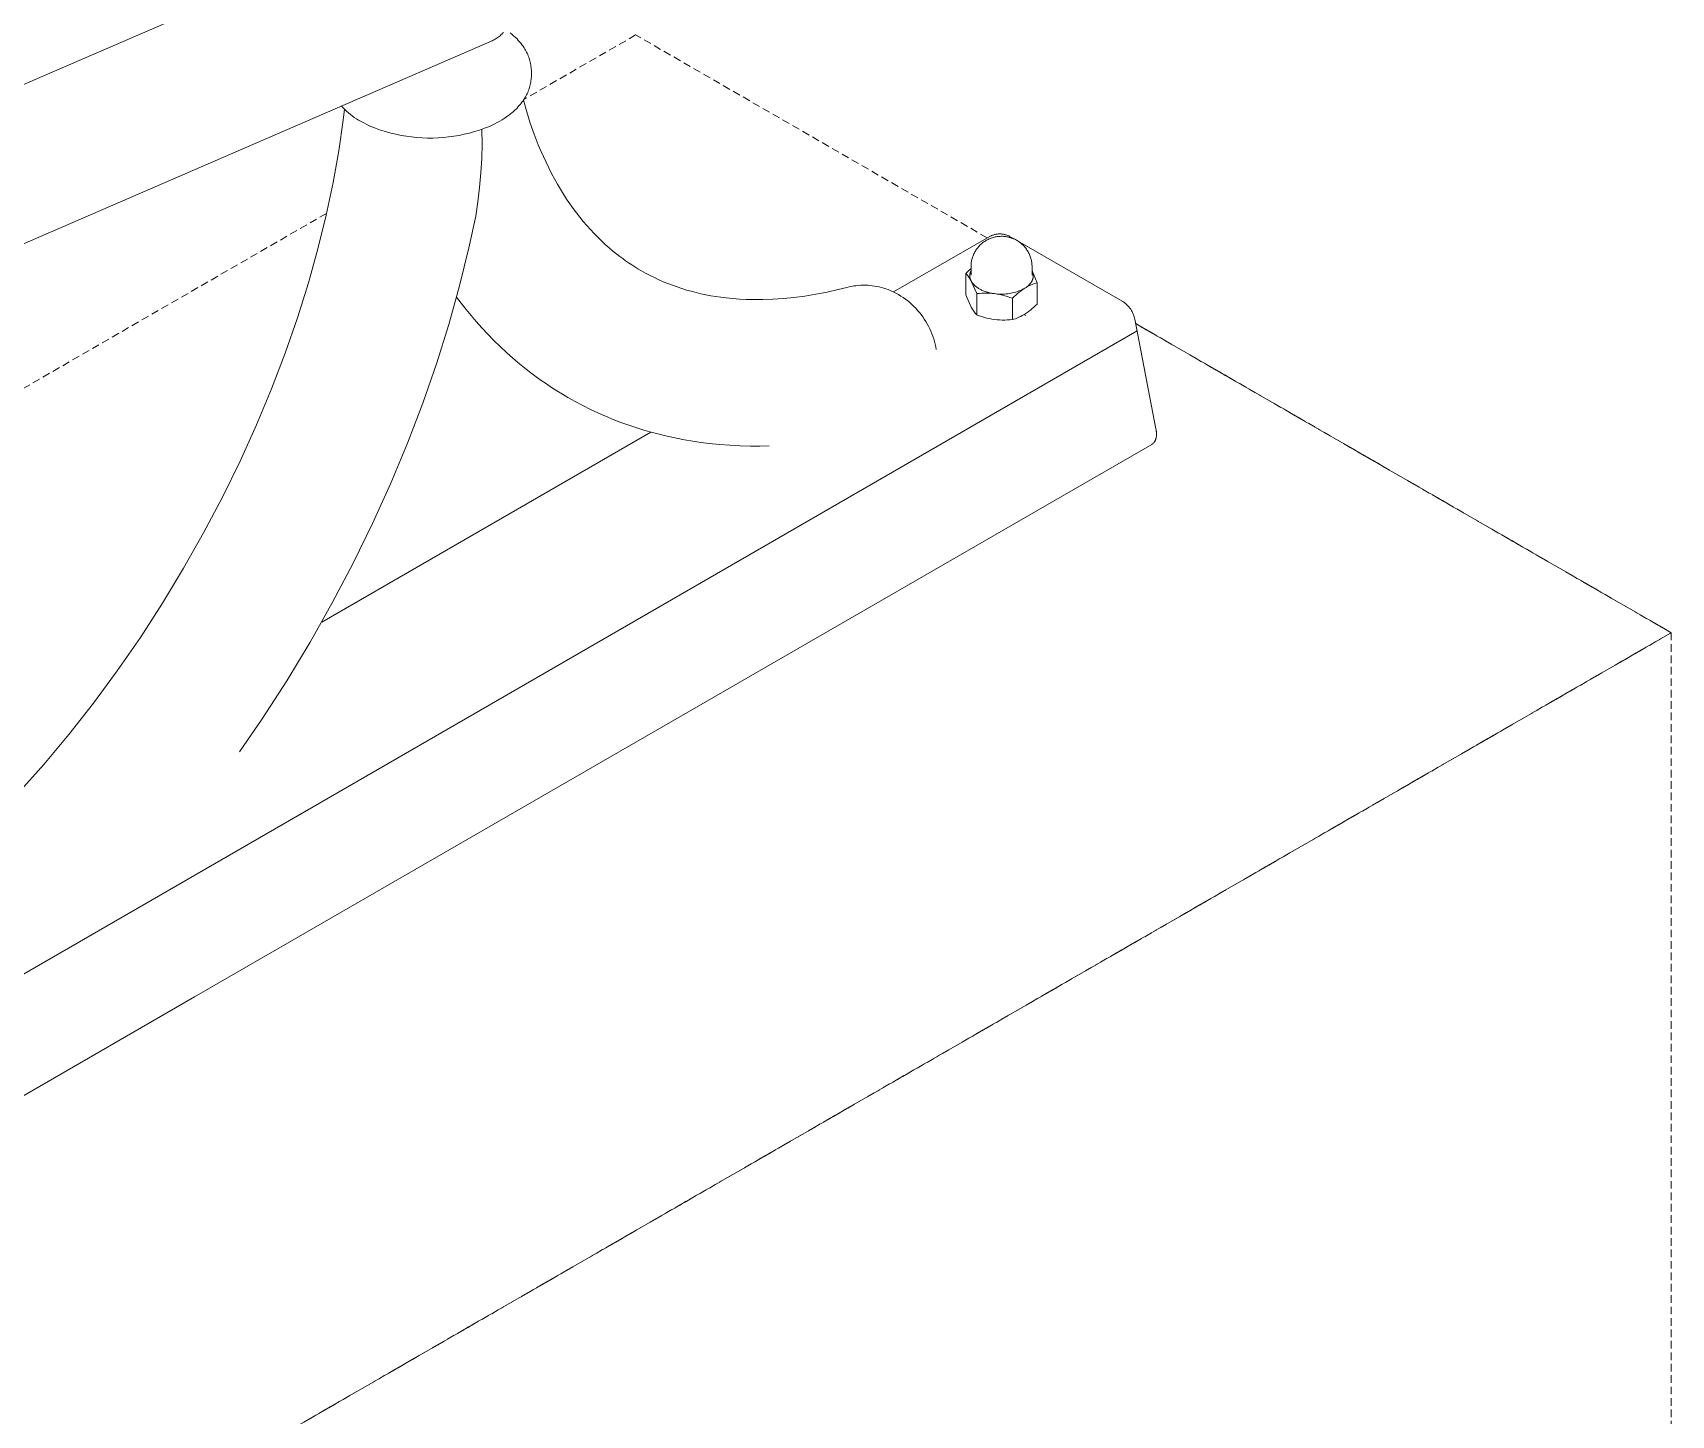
# Model space of a CAD drawing. Header units: millimetres. Extents: x -67 to 4862, y -244 to 3199.
# Drawn here: x 4588.7 to 4861.9, y 693.8 to 924.3 of the extents above; entities that cross this region are included whole.
import ezdxf

# ---------------------------------------------------------------- set-up
doc = ezdxf.new("R2010")
doc.units = ezdxf.units.MM
doc.linetypes.add('HIDDEN', pattern=[1.905, 1.27, -0.635])
doc.layers.add('ZANO_R', color=7, linetype='Continuous', lineweight=0)
doc.layers.add('ZANO_R_przerywana', color=7, linetype='HIDDEN', lineweight=0)

msp = doc.modelspace()

# ---------------------------------------------------------------- linework, layer by layer
at = {"layer": 'ZANO_R'}
for p, q in [((4574.33, 910.07), (4665.7, 949.64)), ((4666.18, 923.43), (4666.02, 923.32)), ((4666.34, 923.55), (4666.18, 923.43)), ((4666.5, 923.67), (4666.34, 923.55)), ((4666.65, 923.79), (4666.5, 923.67)), ((4666.8, 923.92), (4666.65, 923.79)), ((4666.94, 924.06), (4666.8, 923.92)), ((4667.08, 924.2), (4666.94, 924.06)), ((4667.21, 924.35), (4667.08, 924.2)), ((4668.33, 924.29), (4668.63, 924.04)), ((4668.63, 924.04), (4668.92, 923.79)), ((4668.92, 923.79), (4669.2, 923.53)), ((4669.2, 923.53), (4669.48, 923.26)), ((4664.97, 922.79), (4573.59, 883.22)), ((4665.15, 922.86), (4664.97, 922.79)), ((4665.33, 922.94), (4665.15, 922.86)), ((4665.51, 923.03), (4665.33, 922.94)), ((4665.68, 923.12), (4665.51, 923.03)), ((4665.85, 923.22), (4665.68, 923.12)), ((4666.02, 923.32), (4665.85, 923.22)), ((4669.48, 923.26), (4669.7, 923.02)), ((4669.7, 923.02), (4669.91, 922.78)), ((4669.91, 922.78), (4670.11, 922.54)), ((4670.11, 922.54), (4670.3, 922.29)), ((4670.3, 922.29), (4670.48, 922.04)), ((4670.48, 922.04), (4670.65, 921.79)), ((4670.65, 921.79), (4670.73, 921.66)), ((4670.73, 921.66), (4670.81, 921.53)), ((4670.81, 921.53), (4670.89, 921.4)), ((4670.89, 921.4), (4670.96, 921.27)), ((4670.96, 921.27), (4671.07, 921.06)), ((4671.07, 921.06), (4671.17, 920.86)), ((4671.17, 920.86), (4671.26, 920.65)), ((4671.26, 920.65), (4671.35, 920.44)), ((4671.35, 920.44), (4671.43, 920.23)), ((4671.43, 920.23), (4671.51, 920.02)), ((4671.51, 920.02), (4671.58, 919.81)), ((4671.58, 919.81), (4671.64, 919.59)), ((4671.64, 919.59), (4671.69, 919.38)), ((4671.69, 919.38), (4671.74, 919.16)), ((4671.74, 919.16), (4671.78, 918.94)), ((4671.78, 918.94), (4671.81, 918.72)), ((4671.81, 918.72), (4671.84, 918.5)), ((4671.84, 918.5), (4671.86, 918.27)), ((4671.86, 918.27), (4671.87, 918.05)), ((4671.87, 918.05), (4671.87, 917.83)), ((4671.58, 915.18), (4671.51, 914.97)), ((4671.64, 915.4), (4671.58, 915.18)), ((4671.69, 915.61), (4671.64, 915.4)), ((4671.74, 915.83), (4671.69, 915.61)), ((4671.78, 916.05), (4671.74, 915.83)), ((4671.81, 916.27), (4671.78, 916.05)), ((4671.84, 916.49), (4671.81, 916.27)), ((4671.86, 916.72), (4671.84, 916.49)), ((4671.87, 916.94), (4671.86, 916.72)), ((4671.87, 917.16), (4671.87, 917.83)), ((4671.87, 917.16), (4671.87, 916.94)), ((4670.11, 912.45), (4669.91, 912.2)), ((4670.3, 912.69), (4670.11, 912.45)), ((4670.48, 912.94), (4670.3, 912.69)), ((4670.65, 913.2), (4670.48, 912.94)), ((4670.54, 913.03), (4671.1, 911.09)), ((4670.73, 913.33), (4670.65, 913.2)), ((4670.81, 913.46), (4670.73, 913.33)), ((4670.89, 913.59), (4670.81, 913.46)), ((4670.96, 913.72), (4670.89, 913.59)), ((4671.07, 913.92), (4670.96, 913.72)), ((4671.17, 914.13), (4671.07, 913.92)), ((4671.26, 914.34), (4671.17, 914.13)), ((4671.35, 914.54), (4671.26, 914.34)), ((4671.43, 914.75), (4671.35, 914.54)), ((4671.51, 914.97), (4671.43, 914.75)), ((4639.75, 904.59), (4640.49, 909.7)), ((4640.48, 911.76), (4640.2, 912.06)), ((4640.77, 911.48), (4640.48, 911.76)), ((4640.49, 909.7), (4640.71, 911.53)), ((4641.07, 911.2), (4640.77, 911.48)), ((4641.38, 910.93), (4641.07, 911.2)), ((4641.69, 910.67), (4641.38, 910.93)), ((4642.02, 910.42), (4641.69, 910.67)), ((4642.35, 910.18), (4642.02, 910.42)), ((4642.69, 909.95), (4642.35, 910.18)), ((4643.04, 909.73), (4642.69, 909.95)), ((4643.39, 909.53), (4643.04, 909.73)), ((4666.98, 909.76), (4666.59, 909.53)), ((4667.36, 910), (4666.98, 909.76)), ((4667.73, 910.25), (4667.36, 910)), ((4668.1, 910.52), (4667.73, 910.25)), ((4668.28, 910.66), (4668.1, 910.52)), ((4668.47, 910.81), (4668.28, 910.66)), ((4668.64, 910.96), (4668.47, 910.81)), ((4668.82, 911.11), (4668.64, 910.96)), ((4668.99, 911.26), (4668.82, 911.11)), ((4669.16, 911.42), (4668.99, 911.26)), ((4669.32, 911.57), (4669.16, 911.42)), ((4669.48, 911.73), (4669.32, 911.57)), ((4669.7, 911.97), (4669.48, 911.73)), ((4669.91, 912.2), (4669.7, 911.97)), ((4671.1, 911.09), (4671.7, 909.21)), ((4645.08, 908.67), (4643.39, 909.53)), ((4645.9, 908.35), (4645.08, 908.67)), ((4646.74, 908.06), (4645.9, 908.35)), ((4647.58, 907.8), (4646.74, 908.06)), ((4648.43, 907.56), (4647.58, 907.8)), ((4649.29, 907.35), (4648.43, 907.56)), ((4650.16, 907.18), (4649.29, 907.35)), ((4651.03, 907.03), (4650.16, 907.18)), ((4651.9, 906.91), (4651.03, 907.03)), ((4658.95, 907.03), (4658.08, 906.91)), ((4659.83, 907.18), (4658.95, 907.03)), ((4660.69, 907.35), (4659.83, 907.18)), ((4661.55, 907.56), (4660.69, 907.35)), ((4662.4, 907.8), (4661.55, 907.56)), ((4663.25, 908.06), (4662.4, 907.8)), ((4664.08, 908.35), (4663.25, 908.06)), ((4663.64, 908.17), (4663.65, 905.75)), ((4664.91, 908.67), (4664.08, 908.35)), ((4665.34, 908.87), (4664.91, 908.67)), ((4665.76, 909.08), (4665.34, 908.87)), ((4666.18, 909.3), (4665.76, 909.08)), ((4666.59, 909.53), (4666.18, 909.3)), ((4671.7, 909.21), (4672.34, 907.38)), ((4672.34, 907.38), (4673.03, 905.61)), ((4638.81, 899.31), (4639.75, 904.59)), ((4652.78, 906.82), (4651.9, 906.91)), ((4653.67, 906.76), (4652.78, 906.82)), ((4654.55, 906.73), (4653.67, 906.76)), ((4655.43, 906.73), (4654.55, 906.73)), ((4656.32, 906.76), (4655.43, 906.73)), ((4657.2, 906.82), (4656.32, 906.76)), ((4658.08, 906.91), (4657.2, 906.82)), ((4663.65, 905.75), (4663.59, 903.33)), ((4673.03, 905.61), (4673.44, 904.62)), ((4673.44, 904.62), (4673.87, 903.64)), ((4663.59, 903.33), (4663.45, 900.92)), ((4673.87, 903.64), (4674.32, 902.68)), ((4674.32, 902.68), (4674.77, 901.75)), ((4674.77, 901.75), (4675.24, 900.83)), ((4637.66, 893.87), (4638.81, 899.31)), ((4663.45, 900.92), (4663.24, 898.51)), ((4675.24, 900.83), (4675.72, 899.93)), ((4675.72, 899.93), (4676.21, 899.06)), ((4676.21, 899.06), (4676.71, 898.2)), ((4662.95, 896.1), (4662.6, 893.71)), ((4663.24, 898.51), (4662.95, 896.1)), ((4676.71, 898.2), (4677.23, 897.37)), ((4677.23, 897.37), (4677.75, 896.56)), ((4677.75, 896.56), (4678.29, 895.77)), ((4636.28, 888.28), (4637.66, 893.87)), ((4662.6, 893.71), (4661.46, 888.42)), ((4678.29, 895.77), (4678.83, 895)), ((4678.83, 895), (4679.39, 894.25)), ((4679.39, 894.25), (4679.96, 893.52)), ((4679.96, 893.52), (4680.53, 892.81)), ((4680.53, 892.81), (4681.12, 892.12)), ((4681.12, 892.12), (4681.71, 891.46)), ((4681.71, 891.46), (4682.32, 890.82)), ((4682.32, 890.82), (4682.93, 890.19)), ((4748.86, 890.56), (4748.97, 890.6)), ((4748.97, 890.6), (4749.09, 890.63)), ((4749.09, 890.63), (4749.22, 890.66)), ((4749.22, 890.66), (4749.34, 890.68)), ((4749.34, 890.68), (4749.46, 890.7)), ((4749.46, 890.7), (4749.58, 890.72)), ((4749.58, 890.72), (4749.71, 890.73)), ((4749.71, 890.73), (4749.83, 890.73)), ((4749.83, 890.73), (4749.95, 890.74)), ((4749.95, 890.74), (4750.08, 890.74)), ((4750.08, 890.74), (4750.2, 890.73)), ((4750.2, 890.73), (4750.32, 890.72)), ((4750.32, 890.72), (4750.45, 890.71)), ((4750.45, 890.71), (4750.57, 890.69)), ((4750.57, 890.69), (4750.69, 890.67)), ((4750.69, 890.67), (4750.81, 890.64)), ((4750.81, 890.64), (4750.93, 890.61)), ((4750.93, 890.61), (4751.05, 890.58)), ((4634.69, 882.58), (4636.28, 888.28)), ((4661.46, 888.42), (4659.9, 882.08)), ((4682.93, 890.19), (4683.55, 889.59)), ((4683.55, 889.59), (4684.18, 889)), ((4684.18, 889), (4684.82, 888.43)), ((4684.82, 888.43), (4685.47, 887.89)), ((4685.47, 887.89), (4686.13, 887.36)), ((4732.25, 881.07), (4748.18, 890.26)), ((4745.82, 887.74), (4745.91, 887.89)), ((4745.91, 887.89), (4746, 888.03)), ((4746, 888.03), (4746.1, 888.18)), ((4746.1, 888.18), (4746.2, 888.32)), ((4746.2, 888.32), (4746.31, 888.45)), ((4746.31, 888.45), (4746.42, 888.59)), ((4746.42, 888.59), (4746.53, 888.72)), ((4746.53, 888.72), (4746.65, 888.84)), ((4746.65, 888.84), (4746.78, 888.96)), ((4746.78, 888.96), (4746.91, 889.08)), ((4746.91, 889.08), (4747.04, 889.19)), ((4747.04, 889.19), (4747.17, 889.3)), ((4747.17, 889.3), (4747.31, 889.4)), ((4747.31, 889.4), (4747.46, 889.5)), ((4747.46, 889.5), (4747.6, 889.59)), ((4747.6, 889.59), (4747.75, 889.68)), ((4747.75, 889.68), (4747.9, 889.76)), ((4747.9, 889.76), (4748.06, 889.84)), ((4748.06, 889.84), (4748.22, 889.91)), ((4748.18, 890.26), (4748.29, 890.32)), ((4748.22, 889.91), (4748.37, 889.98)), ((4748.29, 890.32), (4748.4, 890.38)), ((4748.37, 889.98), (4748.54, 890.04)), ((4748.4, 890.38), (4748.51, 890.43)), ((4748.51, 890.43), (4748.62, 890.48)), ((4748.54, 890.04), (4748.7, 890.1)), ((4748.62, 890.48), (4748.74, 890.52)), ((4748.7, 890.1), (4748.87, 890.15)), ((4748.74, 890.52), (4748.86, 890.56)), ((4748.87, 890.15), (4749.03, 890.2)), ((4749.03, 890.2), (4749.2, 890.23)), ((4749.2, 890.23), (4749.37, 890.27)), ((4749.37, 890.27), (4749.54, 890.3)), ((4749.54, 890.3), (4749.72, 890.32)), ((4749.72, 890.32), (4749.89, 890.33)), ((4749.89, 890.33), (4750.06, 890.34)), ((4750.06, 890.34), (4750.23, 890.35)), ((4750.23, 890.35), (4750.41, 890.35)), ((4750.41, 890.35), (4750.58, 890.34)), ((4750.58, 890.34), (4750.75, 890.32)), ((4750.75, 890.32), (4750.92, 890.3)), ((4750.92, 890.3), (4751.1, 890.28)), ((4751.05, 890.58), (4751.17, 890.54)), ((4751.1, 890.28), (4751.27, 890.25)), ((4751.17, 890.54), (4751.28, 890.49)), ((4751.27, 890.25), (4751.44, 890.21)), ((4751.28, 890.49), (4751.4, 890.45)), ((4751.4, 890.45), (4751.51, 890.4)), ((4751.44, 890.21), (4751.61, 890.17)), ((4751.51, 890.4), (4751.62, 890.34)), ((4751.61, 890.17), (4751.78, 890.12)), ((4751.62, 890.34), (4751.73, 890.28)), ((4751.73, 890.28), (4751.84, 890.22)), ((4751.78, 890.12), (4751.94, 890.06)), ((4751.84, 890.22), (4752.68, 889.74)), ((4751.94, 890.06), (4752.11, 890)), ((4752.11, 890), (4752.27, 889.94)), ((4752.27, 889.94), (4752.43, 889.87)), ((4752.43, 889.87), (4752.58, 889.79)), ((4752.58, 889.79), (4752.74, 889.71)), ((4752.74, 889.71), (4752.89, 889.62)), ((4752.89, 889.62), (4753.04, 889.53)), ((4752.94, 889.59), (4770.37, 879.53)), ((4753.04, 889.53), (4753.18, 889.43)), ((4753.18, 889.43), (4753.32, 889.33)), ((4753.32, 889.33), (4753.46, 889.22)), ((4753.46, 889.22), (4753.59, 889.11)), ((4753.59, 889.11), (4753.72, 888.99)), ((4753.72, 888.99), (4753.85, 888.87)), ((4753.85, 888.87), (4753.97, 888.75)), ((4753.97, 888.75), (4754.09, 888.62)), ((4754.09, 888.62), (4754.2, 888.48)), ((4754.2, 888.48), (4754.31, 888.35)), ((4754.31, 888.35), (4754.41, 888.21)), ((4754.41, 888.21), (4754.51, 888.06)), ((4754.51, 888.06), (4754.61, 887.91)), ((4754.61, 887.91), (4754.7, 887.76)), ((4686.13, 887.36), (4686.61, 886.99)), ((4686.61, 886.99), (4687.1, 886.62)), ((4687.1, 886.62), (4687.59, 886.27)), ((4687.59, 886.27), (4688.09, 885.92)), ((4688.09, 885.92), (4688.6, 885.59)), ((4688.6, 885.59), (4689.11, 885.26)), ((4689.11, 885.26), (4689.63, 884.94)), ((4745.18, 885.43), (4745.19, 885.6)), ((4745.18, 885.26), (4745.18, 885.43)), ((4745.18, 883.84), (4745.18, 885.26)), ((4745.19, 885.6), (4745.21, 885.78)), ((4745.21, 885.78), (4745.23, 885.95)), ((4745.23, 885.95), (4745.25, 886.12)), ((4745.25, 886.12), (4745.28, 886.29)), ((4745.28, 886.29), (4745.32, 886.45)), ((4745.32, 886.45), (4745.37, 886.62)), ((4745.37, 886.62), (4745.41, 886.79)), ((4745.41, 886.79), (4745.47, 886.95)), ((4745.47, 886.95), (4745.53, 887.11)), ((4745.53, 887.11), (4745.59, 887.27)), ((4745.59, 887.27), (4745.67, 887.43)), ((4745.67, 887.43), (4745.74, 887.58)), ((4745.74, 887.58), (4745.82, 887.74)), ((4754.7, 887.76), (4754.78, 887.61)), ((4754.78, 887.61), (4754.86, 887.45)), ((4754.86, 887.45), (4754.93, 887.3)), ((4754.93, 887.3), (4755, 887.13)), ((4755, 887.13), (4755.06, 886.97)), ((4755.06, 886.97), (4755.11, 886.81)), ((4755.11, 886.81), (4755.16, 886.64)), ((4755.16, 886.64), (4755.21, 886.47)), ((4755.21, 886.47), (4755.25, 886.3)), ((4755.25, 886.3), (4755.28, 886.13)), ((4755.28, 886.13), (4755.31, 885.96)), ((4755.31, 885.96), (4755.33, 885.78)), ((4755.33, 885.78), (4755.34, 885.61)), ((4755.34, 885.61), (4755.35, 885.43)), ((4755.35, 885.43), (4755.35, 885.26)), ((4755.35, 885.26), (4755.35, 883.84)), ((4632.86, 876.76), (4634.69, 882.58)), ((4689.63, 884.94), (4690.15, 884.63)), ((4690.15, 884.63), (4690.91, 884.21)), ((4690.91, 884.21), (4691.67, 883.81)), ((4691.67, 883.81), (4692.39, 883.45)), ((4692.39, 883.45), (4693.12, 883.11)), ((4693.12, 883.11), (4693.87, 882.78)), ((4693.87, 882.78), (4694.62, 882.47)), ((4694.62, 882.47), (4695.39, 882.17)), ((4744.74, 884.56), (4744.31, 884.15)), ((4744.31, 884.15), (4744.31, 880.61)), ((4744.31, 884.15), (4744.44, 884.01)), ((4744.44, 884.01), (4744.57, 883.85)), ((4744.57, 883.85), (4744.69, 883.7)), ((4744.69, 883.7), (4744.81, 883.54)), ((4745.18, 884.95), (4744.74, 884.56)), ((4744.81, 883.54), (4744.92, 883.37)), ((4744.92, 883.37), (4745.02, 883.2)), ((4744.98, 883.88), (4744.99, 883.95)), ((4744.98, 883.82), (4744.98, 883.88)), ((4744.98, 883.76), (4744.98, 883.82)), ((4744.98, 883.69), (4744.98, 883.76)), ((4744.98, 883.63), (4744.98, 883.69)), ((4744.99, 883.57), (4744.98, 883.63)), ((4744.99, 884.01), (4745, 884.07)), ((4744.99, 883.95), (4744.99, 884.01)), ((4744.99, 883.51), (4744.99, 883.57)), ((4745, 883.44), (4744.99, 883.51)), ((4745, 884.07), (4745.01, 884.13)), ((4745.02, 883.38), (4745, 883.44)), ((4745.01, 884.13), (4745.03, 884.19)), ((4745.03, 883.32), (4745.02, 883.38)), ((4745.02, 883.2), (4745.12, 883.03)), ((4745.03, 884.19), (4745.04, 884.25)), ((4745.05, 883.26), (4745.03, 883.32)), ((4745.04, 884.25), (4745.06, 884.31)), ((4745.06, 883.2), (4745.05, 883.26)), ((4745.06, 884.31), (4745.08, 884.37)), ((4745.09, 883.14), (4745.06, 883.2)), ((4745.08, 884.37), (4745.1, 884.43)), ((4745.11, 883.08), (4745.09, 883.14)), ((4745.1, 884.43), (4745.13, 884.49)), ((4745.13, 883.03), (4745.11, 883.08)), ((4745.12, 883.03), (4745.22, 882.86)), ((4745.13, 884.49), (4745.15, 884.55)), ((4745.16, 882.97), (4745.13, 883.03)), ((4745.15, 884.55), (4745.18, 884.6)), ((4745.19, 882.91), (4745.16, 882.97)), ((4745.22, 882.86), (4745.19, 882.91)), ((4745.24, 882.81), (4745.22, 882.86)), ((4745.22, 882.86), (4746.12, 880.79)), ((4745.27, 882.77), (4745.24, 882.81)), ((4745.3, 882.72), (4745.27, 882.77)), ((4745.32, 882.67), (4745.3, 882.72)), ((4745.36, 882.63), (4745.32, 882.67)), ((4745.39, 882.58), (4745.36, 882.63)), ((4745.42, 882.54), (4745.39, 882.58)), ((4745.46, 882.49), (4745.42, 882.54)), ((4745.49, 882.45), (4745.46, 882.49)), ((4745.53, 882.41), (4745.49, 882.45)), ((4745.57, 882.36), (4745.53, 882.41)), ((4755, 882.4), (4754.96, 882.36)), ((4755.04, 882.45), (4755, 882.4)), ((4755.08, 882.49), (4755.04, 882.45)), ((4755.11, 882.54), (4755.08, 882.49)), ((4755.15, 882.58), (4755.11, 882.54)), ((4755.18, 882.63), (4755.15, 882.58)), ((4755.21, 882.67), (4755.18, 882.63)), ((4755.24, 882.72), (4755.21, 882.67)), ((4755.27, 882.77), (4755.24, 882.72)), ((4755.3, 882.81), (4755.27, 882.77)), ((4755.32, 882.86), (4755.3, 882.81)), ((4755.35, 882.91), (4755.32, 882.86)), ((4756.23, 882.6), (4755.35, 884.61)), ((4755.35, 884.6), (4755.38, 884.56)), ((4755.37, 882.96), (4755.35, 882.91)), ((4755.39, 883.01), (4755.37, 882.96)), ((4755.38, 884.56), (4755.4, 884.51)), ((4755.41, 883.05), (4755.39, 883.01)), ((4755.4, 884.51), (4755.42, 884.47)), ((4755.43, 883.1), (4755.41, 883.05)), ((4755.42, 884.47), (4755.43, 884.42)), ((4755.43, 884.42), (4755.45, 884.37)), ((4755.45, 883.15), (4755.43, 883.1)), ((4755.45, 884.37), (4755.47, 884.33)), ((4755.47, 883.2), (4755.45, 883.15)), ((4755.47, 884.33), (4755.48, 884.28)), ((4755.48, 883.25), (4755.47, 883.2)), ((4755.48, 884.28), (4755.5, 884.23)), ((4755.5, 883.3), (4755.48, 883.25)), ((4755.5, 884.23), (4755.51, 884.18)), ((4755.51, 883.35), (4755.5, 883.3)), ((4755.51, 884.18), (4755.52, 884.14)), ((4755.52, 883.4), (4755.51, 883.35)), ((4755.51, 882.37), (4755.74, 882.45)), ((4755.52, 884.14), (4755.53, 884.09)), ((4755.53, 883.45), (4755.52, 883.4)), ((4755.53, 884.09), (4755.54, 884.04)), ((4755.54, 883.5), (4755.53, 883.45)), ((4755.54, 884.04), (4755.54, 883.99)), ((4755.54, 883.99), (4755.55, 883.94)), ((4755.55, 883.6), (4755.54, 883.55)), ((4755.54, 883.55), (4755.54, 883.5)), ((4755.55, 883.94), (4755.55, 883.89)), ((4755.55, 883.89), (4755.56, 883.84)), ((4755.56, 883.7), (4755.55, 883.65)), ((4755.55, 883.65), (4755.55, 883.6)), ((4755.56, 883.84), (4755.56, 883.79)), ((4755.56, 883.79), (4755.56, 883.75)), ((4755.56, 883.75), (4755.56, 883.7)), ((4755.74, 882.45), (4755.98, 882.53)), ((4755.98, 882.53), (4756.23, 882.6)), ((4756.23, 879.05), (4756.23, 882.6)), ((4659.9, 882.08), (4658.1, 875.64)), ((4660.18, 879.17), (4659.4, 880.21)), ((4695.39, 882.17), (4696.16, 881.9)), ((4696.16, 881.9), (4696.95, 881.64)), ((4696.95, 881.64), (4697.75, 881.39)), ((4697.75, 881.39), (4698.53, 881.17)), ((4698.53, 881.17), (4699.33, 880.96)), ((4699.33, 880.96), (4700.14, 880.77)), ((4700.14, 880.77), (4700.97, 880.6)), ((4700.97, 880.6), (4701.8, 880.44)), ((4701.8, 880.44), (4702.64, 880.29)), ((4702.64, 880.29), (4703.49, 880.17)), ((4703.49, 880.17), (4704.36, 880.06)), ((4704.36, 880.06), (4705.45, 879.95)), ((4705.45, 879.95), (4706.56, 879.86)), ((4706.56, 879.86), (4707.68, 879.81)), ((4707.68, 879.81), (4708.82, 879.78)), ((4708.82, 879.78), (4710.49, 879.78)), ((4710.49, 879.78), (4712.16, 879.84)), ((4712.16, 879.84), (4713.91, 879.96)), ((4713.91, 879.96), (4715.65, 880.14)), ((4715.65, 880.14), (4717.47, 880.38)), ((4717.47, 880.38), (4719.28, 880.68)), ((4719.28, 880.68), (4721.17, 881.04)), ((4721.17, 881.04), (4723.04, 881.46)), ((4723.04, 881.46), (4724.48, 881.82)), ((4724.48, 881.82), (4724.85, 881.92)), ((4724.85, 881.92), (4725.24, 881.99)), ((4725.24, 881.99), (4725.62, 882.06)), ((4725.62, 882.06), (4726, 882.11)), ((4726, 882.11), (4726.39, 882.15)), ((4726.39, 882.15), (4726.78, 882.17)), ((4726.78, 882.17), (4727.17, 882.19)), ((4727.17, 882.19), (4727.56, 882.19)), ((4727.56, 882.19), (4727.95, 882.17)), ((4727.95, 882.17), (4728.33, 882.14)), ((4728.33, 882.14), (4728.72, 882.1)), ((4728.72, 882.1), (4729.11, 882.05)), ((4729.11, 882.05), (4729.49, 881.98)), ((4729.49, 881.98), (4729.87, 881.9)), ((4729.87, 881.9), (4730.25, 881.81)), ((4730.25, 881.81), (4730.62, 881.7)), ((4730.62, 881.7), (4730.99, 881.59)), ((4730.99, 881.59), (4731.36, 881.46)), ((4731.36, 881.46), (4731.72, 881.31)), ((4731.72, 881.31), (4732.08, 881.16)), ((4732.08, 881.16), (4732.43, 880.99)), ((4732.43, 880.99), (4732.77, 880.81)), ((4732.77, 880.81), (4733.11, 880.62)), ((4733.11, 880.62), (4733.5, 880.38)), ((4733.5, 880.38), (4733.88, 880.13)), ((4733.88, 880.13), (4734.26, 879.86)), ((4734.26, 879.86), (4734.62, 879.58)), ((4745.22, 878.54), (4744.31, 880.61)), ((4745.61, 882.32), (4745.57, 882.36)), ((4745.65, 882.27), (4745.61, 882.32)), ((4745.69, 882.23), (4745.65, 882.27)), ((4745.74, 882.19), (4745.69, 882.23)), ((4745.78, 882.14), (4745.74, 882.19)), ((4745.83, 882.1), (4745.78, 882.14)), ((4745.88, 882.06), (4745.83, 882.1)), ((4745.98, 881.98), (4745.88, 882.06)), ((4746.08, 881.9), (4745.98, 881.98)), ((4746.19, 881.82), (4746.08, 881.9)), ((4746.12, 880.79), (4746.55, 880.83)), ((4746.12, 877.24), (4746.12, 880.79)), ((4746.31, 881.74), (4746.19, 881.82)), ((4746.43, 881.66), (4746.31, 881.74)), ((4746.55, 881.59), (4746.43, 881.66)), ((4746.68, 881.52), (4746.55, 881.59)), ((4746.55, 880.83), (4746.97, 880.86)), ((4746.81, 881.45), (4746.68, 881.52)), ((4746.95, 881.39), (4746.81, 881.45)), ((4747.09, 881.32), (4746.95, 881.39)), ((4746.97, 880.86), (4747.4, 880.88)), ((4747.23, 881.26), (4747.09, 881.32)), ((4747.38, 881.21), (4747.23, 881.26)), ((4747.52, 881.15), (4747.38, 881.21)), ((4747.4, 880.88), (4747.83, 880.87)), ((4747.68, 881.1), (4747.52, 881.15)), ((4747.83, 881.05), (4747.68, 881.1)), ((4747.98, 881.01), (4747.83, 881.05)), ((4747.83, 880.87), (4748.25, 880.86)), ((4748.14, 880.97), (4747.98, 881.01)), ((4748.3, 880.93), (4748.14, 880.97)), ((4748.25, 880.86), (4748.68, 880.83)), ((4748.46, 880.89), (4748.3, 880.93)), ((4748.62, 880.86), (4748.46, 880.89)), ((4748.78, 880.83), (4748.62, 880.86)), ((4748.68, 880.83), (4749.1, 880.78)), ((4748.94, 880.81), (4748.78, 880.83)), ((4749.1, 880.78), (4748.94, 880.81)), ((4749.38, 880.75), (4749.1, 880.78)), ((4749.1, 880.78), (4749.54, 880.72)), ((4749.65, 880.72), (4749.38, 880.75)), ((4749.54, 880.72), (4749.97, 880.63)), ((4749.92, 880.7), (4749.65, 880.72)), ((4750.2, 880.7), (4749.92, 880.7)), ((4749.97, 880.63), (4750.4, 880.54)), ((4750.47, 880.7), (4750.2, 880.7)), ((4750.4, 880.54), (4750.83, 880.43)), ((4750.75, 880.71), (4750.47, 880.7)), ((4751.02, 880.73), (4750.75, 880.71)), ((4750.83, 880.43), (4751.25, 880.3)), ((4751.3, 880.76), (4751.02, 880.73)), ((4751.25, 880.3), (4751.67, 880.16)), ((4751.57, 880.8), (4751.3, 880.76)), ((4751.84, 880.85), (4751.57, 880.8)), ((4751.67, 880.16), (4752.08, 880.01)), ((4752.11, 880.91), (4751.84, 880.85)), ((4752.08, 880.01), (4752.36, 880.28)), ((4752.08, 876.46), (4752.08, 880.01)), ((4752.37, 880.97), (4752.11, 880.91)), ((4752.36, 880.28), (4752.64, 880.54)), ((4752.64, 881.05), (4752.37, 880.97)), ((4752.9, 881.13), (4752.64, 881.05)), ((4752.64, 880.54), (4752.93, 880.79)), ((4753.16, 881.23), (4752.9, 881.13)), ((4752.93, 880.79), (4753.22, 881.03)), ((4753.41, 881.33), (4753.16, 881.23)), ((4753.22, 881.03), (4753.53, 881.26)), ((4753.66, 881.44), (4753.41, 881.33)), ((4753.53, 881.26), (4753.84, 881.48)), ((4753.91, 881.56), (4753.66, 881.44)), ((4753.84, 881.48), (4754.16, 881.69)), ((4754.16, 881.69), (4753.91, 881.56)), ((4754.16, 881.69), (4754.37, 881.82)), ((4754.26, 881.76), (4754.16, 881.69)), ((4754.37, 881.83), (4754.26, 881.76)), ((4754.37, 881.82), (4754.59, 881.95)), ((4754.47, 881.91), (4754.37, 881.83)), ((4754.57, 881.99), (4754.47, 881.91)), ((4754.66, 882.07), (4754.57, 881.99)), ((4754.59, 881.95), (4754.81, 882.06)), ((4754.75, 882.15), (4754.66, 882.07)), ((4754.8, 882.19), (4754.75, 882.15)), ((4754.84, 882.23), (4754.8, 882.19)), ((4754.81, 882.06), (4755.04, 882.17)), ((4754.88, 882.27), (4754.84, 882.23)), ((4754.92, 882.32), (4754.88, 882.27)), ((4754.96, 882.36), (4754.92, 882.32)), ((4755.04, 882.17), (4755.27, 882.27)), ((4755.27, 882.27), (4755.51, 882.37)), ((4660.99, 878.14), (4660.18, 879.17)), ((4661.81, 877.14), (4660.99, 878.14)), ((4662.66, 876.15), (4661.81, 877.14)), ((4734.62, 879.58), (4734.97, 879.29)), ((4734.97, 879.29), (4735.32, 878.98)), ((4735.32, 878.98), (4735.65, 878.66)), ((4735.65, 878.66), (4735.97, 878.34)), ((4735.97, 878.34), (4736.28, 878)), ((4736.28, 878), (4736.57, 877.65)), ((4736.57, 877.65), (4736.86, 877.29)), ((4736.86, 877.29), (4737.13, 876.92)), ((4745.31, 878.36), (4745.22, 878.54)), ((4745.41, 878.19), (4745.31, 878.36)), ((4745.52, 878.02), (4745.41, 878.19)), ((4745.63, 877.86), (4745.52, 878.02)), ((4745.74, 877.7), (4745.63, 877.86)), ((4745.86, 877.54), (4745.74, 877.7)), ((4745.99, 877.39), (4745.86, 877.54)), ((4746.12, 877.24), (4745.99, 877.39)), ((4746.54, 877.09), (4746.12, 877.24)), ((4746.24, 877.12), (4746.32, 877.17)), ((4746.96, 876.95), (4746.54, 877.09)), ((4747.38, 876.82), (4746.96, 876.95)), ((4753.5, 877), (4753.27, 876.89)), ((4753.72, 877.12), (4753.5, 877)), ((4753.94, 877.24), (4753.72, 877.12)), ((4754.16, 877.37), (4753.94, 877.24)), ((4754.01, 877.28), (4754.3, 877.12)), ((4754.47, 877.59), (4754.16, 877.37)), ((4754.78, 877.81), (4754.47, 877.59)), ((4755.09, 878.04), (4754.78, 877.81)), ((4755.38, 878.28), (4755.09, 878.04)), ((4755.67, 878.53), (4755.38, 878.28)), ((4755.95, 878.79), (4755.67, 878.53)), ((4756.23, 879.05), (4755.95, 878.79)), ((4770.37, 879.53), (4770.5, 879.45)), ((4770.5, 879.45), (4770.63, 879.36)), ((4770.63, 879.36), (4770.75, 879.27)), ((4770.75, 879.27), (4770.87, 879.18)), ((4770.87, 879.18), (4770.99, 879.08)), ((4770.99, 879.08), (4771.1, 878.98)), ((4771.1, 878.98), (4771.21, 878.88)), ((4771.21, 878.88), (4771.32, 878.77)), ((4771.32, 878.77), (4771.42, 878.66)), ((4771.42, 878.66), (4771.52, 878.54)), ((4771.52, 878.54), (4771.62, 878.42)), ((4771.62, 878.42), (4771.71, 878.3)), ((4771.71, 878.3), (4771.8, 878.18)), ((4771.8, 878.18), (4771.88, 878.05)), ((4771.88, 878.05), (4771.96, 877.92)), ((4771.96, 877.92), (4772.04, 877.78)), ((4772.04, 877.78), (4772.11, 877.65)), ((4772.11, 877.65), (4772.17, 877.51)), ((4772.17, 877.51), (4772.23, 877.37)), ((4772.23, 877.37), (4772.29, 877.23)), ((4772.29, 877.23), (4772.34, 877.09)), ((4772.34, 877.09), (4772.39, 876.94)), ((4772.39, 876.94), (4772.43, 876.79)), ((4583.19, 765.05), (4772.87, 874.56)), ((4630.81, 870.86), (4632.86, 876.76)), ((4658.1, 875.64), (4656.05, 869.1)), ((4663.62, 875.06), (4662.66, 876.15)), ((4664.61, 874), (4663.62, 875.06)), ((4737.13, 876.92), (4737.39, 876.54)), ((4737.39, 876.54), (4737.64, 876.15)), ((4737.64, 876.15), (4737.87, 875.76)), ((4737.87, 875.76), (4738.09, 875.35)), ((4738.09, 875.35), (4738.29, 874.94)), ((4738.29, 874.94), (4738.48, 874.53)), ((4738.48, 874.53), (4738.65, 874.1)), ((4747.81, 876.71), (4747.38, 876.82)), ((4748.24, 876.62), (4747.81, 876.71)), ((4748.67, 876.53), (4748.24, 876.62)), ((4749.1, 876.46), (4748.67, 876.53)), ((4749.53, 876.42), (4749.1, 876.46)), ((4749.95, 876.39), (4749.53, 876.42)), ((4750.38, 876.37), (4749.95, 876.39)), ((4750.81, 876.37), (4750.38, 876.37)), ((4751.23, 876.39), (4750.81, 876.37)), ((4751.66, 876.42), (4751.23, 876.39)), ((4752.08, 876.46), (4751.66, 876.42)), ((4752.33, 876.53), (4752.08, 876.46)), ((4752.57, 876.61), (4752.33, 876.53)), ((4752.8, 876.7), (4752.57, 876.61)), ((4753.04, 876.79), (4752.8, 876.7)), ((4753.27, 876.89), (4753.04, 876.79)), ((4772.43, 876.79), (4772.46, 876.65)), ((4772.46, 876.65), (4772.5, 876.5)), ((4772.5, 876.5), (4776.01, 858.25)), ((4665.62, 872.97), (4664.61, 874)), ((4666.65, 871.96), (4665.62, 872.97)), ((4667.7, 870.98), (4666.65, 871.96)), ((4738.65, 874.1), (4738.81, 873.67)), ((4738.81, 873.67), (4738.96, 873.24)), ((4738.96, 873.24), (4739.09, 872.8)), ((4739.09, 872.8), (4739.2, 872.35)), ((4739.2, 872.35), (4739.3, 871.9)), ((4739.3, 871.9), (4739.38, 871.45)), ((4628.54, 864.9), (4630.81, 870.86)), ((4656.05, 869.1), (4653.76, 862.5)), ((4668.77, 870.03), (4667.7, 870.98)), ((4669.87, 869.1), (4668.77, 870.03)), ((4670.98, 868.2), (4669.87, 869.1)), ((4671.81, 867.56), (4670.98, 868.2)), ((4672.66, 866.93), (4671.81, 867.56)), ((4673.51, 866.32), (4672.66, 866.93)), ((4674.38, 865.72), (4673.51, 866.32)), ((4626.03, 858.89), (4628.54, 864.9)), ((4675.25, 865.14), (4674.38, 865.72)), ((4676.14, 864.57), (4675.25, 865.14)), ((4677.04, 864.02), (4676.14, 864.57)), ((4677.94, 863.49), (4677.04, 864.02)), ((4679.2, 862.78), (4677.94, 863.49)), ((4653.76, 862.5), (4651.22, 855.84)), ((4680.47, 862.11), (4679.2, 862.78)), ((4681.71, 861.49), (4680.47, 862.11)), ((4682.97, 860.9), (4681.71, 861.49)), ((4684.23, 860.34), (4682.97, 860.9)), ((4623.31, 852.87), (4626.03, 858.89)), ((4685.52, 859.81), (4684.23, 860.34)), ((4686.81, 859.31), (4685.52, 859.81)), ((4688.12, 858.84), (4686.81, 859.31)), ((4689.44, 858.4), (4688.12, 858.84)), ((4690.78, 857.99), (4689.44, 858.4)), ((4692.08, 857.62), (4690.78, 857.99)), ((4776.01, 858.25), (4776.01, 858.23)), ((4776.01, 858.23), (4776.04, 858.05)), ((4776.04, 858.05), (4776.06, 857.95)), ((4776.06, 857.95), (4776.07, 857.86)), ((4776.07, 857.86), (4776.08, 857.77)), ((4636.91, 826.02), (4691.78, 857.7)), ((4651.22, 855.84), (4648.43, 849.16)), ((4693.4, 857.27), (4692.08, 857.62)), ((4694.73, 856.96), (4693.4, 857.27)), ((4696.07, 856.67), (4694.73, 856.96)), ((4697.42, 856.41), (4696.07, 856.67)), ((4698.77, 856.18), (4697.42, 856.41)), ((4700.14, 855.98), (4698.77, 856.18)), ((4701.51, 855.81), (4700.14, 855.98)), ((4703.22, 855.63), (4701.51, 855.81)), ((4704.94, 855.5), (4703.22, 855.63)), ((4706.67, 855.41), (4704.94, 855.5)), ((4708.4, 855.36), (4706.67, 855.41)), ((4709.98, 855.35), (4708.4, 855.36)), ((4711.55, 855.38), (4709.98, 855.35)), ((4757.46, 845.34), (4775.3, 855.64)), ((4775.33, 855.65), (4775.3, 855.64)), ((4775.35, 855.67), (4775.33, 855.65)), ((4775.37, 855.68), (4775.35, 855.67)), ((4775.4, 855.7), (4775.37, 855.68)), ((4775.42, 855.71), (4775.4, 855.7)), ((4775.44, 855.73), (4775.42, 855.71)), ((4775.46, 855.74), (4775.44, 855.73)), ((4775.48, 855.76), (4775.46, 855.74)), ((4775.5, 855.78), (4775.48, 855.76)), ((4775.52, 855.79), (4775.5, 855.78)), ((4775.54, 855.81), (4775.52, 855.79)), ((4775.56, 855.83), (4775.54, 855.81)), ((4775.58, 855.85), (4775.56, 855.83)), ((4775.6, 855.87), (4775.58, 855.85)), ((4775.62, 855.89), (4775.6, 855.87)), ((4775.64, 855.91), (4775.62, 855.89)), ((4775.66, 855.93), (4775.64, 855.91)), ((4775.68, 855.95), (4775.66, 855.93)), ((4775.69, 855.98), (4775.68, 855.95)), ((4775.71, 856), (4775.69, 855.98)), ((4775.73, 856.02), (4775.71, 856)), ((4775.75, 856.05), (4775.73, 856.02)), ((4775.76, 856.07), (4775.75, 856.05)), ((4775.78, 856.1), (4775.76, 856.07)), ((4775.8, 856.12), (4775.78, 856.1)), ((4775.81, 856.15), (4775.8, 856.12)), ((4775.83, 856.18), (4775.81, 856.15)), ((4775.84, 856.2), (4775.83, 856.18)), ((4775.86, 856.23), (4775.84, 856.2)), ((4775.87, 856.26), (4775.86, 856.23)), ((4775.89, 856.31), (4775.87, 856.26)), ((4775.91, 856.34), (4775.89, 856.31)), ((4775.92, 856.37), (4775.91, 856.34)), ((4775.93, 856.41), (4775.92, 856.37)), ((4775.95, 856.44), (4775.93, 856.41)), ((4775.97, 856.5), (4775.95, 856.44)), ((4775.99, 856.57), (4775.97, 856.5)), ((4776.01, 856.64), (4775.99, 856.57)), ((4776.03, 856.71), (4776.01, 856.64)), ((4776.04, 856.77), (4776.03, 856.71)), ((4776.05, 856.84), (4776.04, 856.77)), ((4776.07, 856.92), (4776.05, 856.84)), ((4776.08, 857), (4776.07, 856.92)), ((4776.08, 857.77), (4776.09, 857.68)), ((4776.09, 857.16), (4776.08, 857.08)), ((4776.08, 857.08), (4776.08, 857)), ((4776.09, 857.68), (4776.09, 857.59)), ((4776.09, 857.59), (4776.09, 857.49)), ((4776.09, 857.49), (4776.1, 857.41)), ((4776.1, 857.33), (4776.09, 857.25)), ((4776.09, 857.25), (4776.09, 857.16)), ((4776.1, 857.41), (4776.1, 857.33)), ((4620.38, 846.87), (4623.31, 852.87)), ((4648.43, 849.16), (4645.41, 842.48)), ((4615.72, 763.5), (4757.46, 845.34)), ((4617.23, 840.89), (4620.38, 846.87)), ((4645.41, 842.48), (4642.15, 835.82)), ((4613.9, 834.98), (4617.23, 840.89)), ((4610.38, 829.16), (4613.9, 834.98)), ((4642.15, 835.82), (4638.67, 829.2)), ((4606.69, 823.46), (4610.38, 829.16)), ((4638.67, 829.2), (4634.98, 822.66)), ((4602.84, 817.89), (4606.69, 823.46)), ((4634.98, 822.66), (4631.08, 816.22)), ((4598.87, 812.49), (4602.84, 817.89)), ((4631.08, 816.22), (4626.99, 809.89)), ((4594.77, 807.27), (4598.87, 812.49)), ((4626.99, 809.89), (4623.19, 804.37)), ((4590.58, 802.25), (4594.77, 807.27)), ((4586.31, 797.46), (4590.58, 802.25)), ((4615.72, 763.5), (4586.71, 746.75))]:
    msp.add_line(p, q, dxfattribs=at)
at = {"layer": 'ZANO_R_przerywana'}
for p, q in [((4689.26, 923.92), (4670.63, 913.17)), ((4747.87, 890.09), (4689.26, 923.92)), ((4637.72, 894.17), (4473.18, 799.17)), ((4772.63, 875.79), (4861.93, 824.24)), ((4861.93, 824.24), (4772.63, 875.79)), ((4861.93, 824.24), (4459.04, 591.63)), ((4459.04, 591.63), (4861.93, 824.24)), ((4861.93, 624.86), (4861.93, 824.24)), ((4861.93, 624.86), (4861.93, 824.24))]:
    msp.add_line(p, q, dxfattribs=at)

doc.saveas('drawing.dxf')
